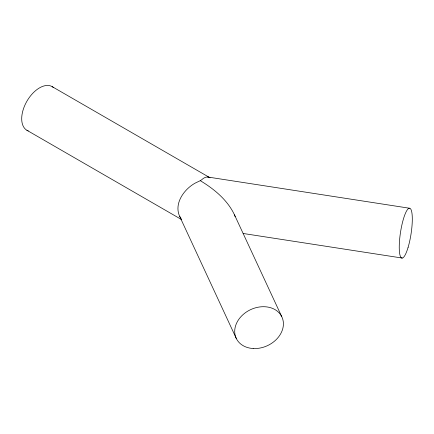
<?xml version="1.0" encoding="UTF-8"?>
<svg xmlns="http://www.w3.org/2000/svg" width="434" height="434" viewBox="0 0 434 434"><rect width="100%" height="100%" fill="white"/><g stroke="black" fill="none" stroke-linecap="round" stroke-linejoin="round"><path stroke-width="0.65" d="M236.416 338.715L179.638 216.322C174.056 204.088 183.175 190.597 193.493 184.103C196.683 181.965 200.53 181.217 203.269 178.455C204.951 177.343 207.143 176.519 209.128 177.311M207.615 176.996L409.343 208.206M243.154 233.476L402.204 258.051M209.367 177.414L210.051 177.81M52.134 86.621L209.009 177.191M26.924 130.287L181.71 219.653M200.459 180.783C214.255 189.105 227.492 200.02 234.485 214.852L281.704 316.554M181.162 218.519L179.638 216.322M234.485 214.852L235.157 216.658M28.291 130.922A25.21 14.555 -60 0 1 26.924 101.176A25.21 14.555 -60 0 1 53.371 87.489M408.106 247.337A25.21 5.327 -81.2 0 0 409.886 208.287A25.21 5.327 -81.2 0 0 399.329 243.767A25.21 5.327 -81.2 0 0 408.106 247.337M253.158 348.518A25.21 19.883 -24.9 0 0 282.474 318.344A25.21 19.883 -24.9 0 0 241.554 316.033A25.21 19.883 -24.9 0 0 253.158 348.518"/></g></svg>
